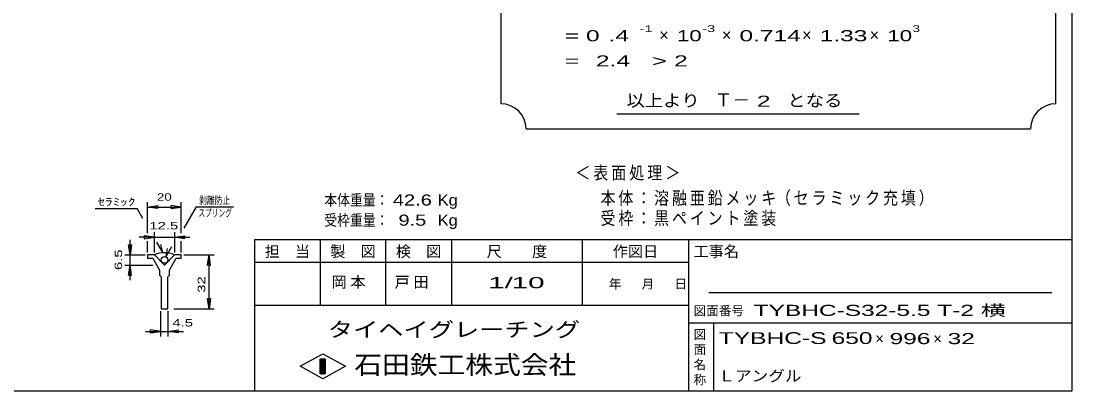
# Model space of a CAD drawing. Units: millimetres, scale not verified. Extents: x -1820 to 1731, y -1282 to 1054.
# Drawn here: x -352 to 1731, y -1146 to -412 of the extents above; entities that cross this region are included whole.
import ezdxf
from ezdxf.enums import TextEntityAlignment as Align

# ---------------------------------------------------------------- set-up
doc = ezdxf.new("R2010")
doc.units = ezdxf.units.MM
doc.header["$LTSCALE"] = 10
for name, color, linetype, lineweight in [('0_2', 150, 'Continuous', 25), ('22', 2, 'Continuous', 25), ('32', 4, 'Continuous', 25)]:
    doc.layers.add(name, color=color, linetype=linetype, lineweight=lineweight)
doc.styles.add('ベクトル', font='')
doc.styles.get('ベクトル').set_extended_font_data('ベクトル')

msp = doc.modelspace()

# ---------------------------------------------------------------- linework, layer by layer
at = {"layer": '0_2'}
for p, q in [((1731, 1053.5), (1731, -1146.5)), ((1731, -846.5), (111, -846.5)), ((111, -846.5), (111, -1146.5)), ((241, -846.5), (241, -976.5)), ((371, -976.5), (371, -846.5)), ((501, -846.5), (501, -976.5)), ((761, -976.5), (761, -846.5)), ((971, -846.5), (971, -1146.5)), ((971, -891.5), (111, -891.5)), ((1691, -951.5), (1011, -951.5)), ((111, -976.5), (971, -976.5)), ((971, -1011.5), (1731, -1011.5)), ((1021, -1146.5), (1021, -1011.5)), ((201, -1097.5), (246, -1072.5)), ((241, -1082.5), (251, -1082.5)), ((241, -1112.5), (241, -1082.5)), ((241, -1082.5), (243, -1082.5)), ((243, -1082.5), (243, -1112.5)), ((245, -1112.5), (245, -1082.5)), ((245, -1082.5), (247, -1082.5)), ((246, -1072.5), (291, -1097.5)), ((247, -1082.5), (247, -1112.5)), ((249, -1112.5), (249, -1082.5)), ((249, -1082.5), (251, -1082.5)), ((251, -1082.5), (251, -1112.5)), ((251, -1082.5), (251, -1112.5)), ((246, -1122.5), (201, -1097.5)), ((291, -1097.5), (246, -1122.5)), ((251, -1112.5), (241, -1112.5)), ((243, -1112.5), (245, -1112.5)), ((247, -1112.5), (249, -1112.5)), ((1731, -1146.5), (-1729, -1146.5))]:
    msp.add_line(p, q, dxfattribs=at)
at = {"layer": '22', "color": 4}
for p, q in [((599, 973.5), (599, -576.5)), ((1699, -576.5), (1699, 973.5)), ((829, -596.5), (1309, -596.5)), ((649, -626.5), (1649, -626.5))]:
    msp.add_line(p, q, dxfattribs=at)
for centre, start, end in [((599, -626.5), 0, 90), ((1699, -626.5), 90, 180)]:
    msp.add_arc(centre, 50, start, end, dxfattribs=at)
at = {"layer": '32'}
for p, q in [((-205.33, -784.5), (-122, -784.5)), ((-110.33, -804.5), (-122, -784.5)), ((-101, -833.5), (-101, -771.5)), ((-101, -781.5), (-81, -778.5)), ((-81, -784.5), (-101, -781.5)), ((-101, -781.5), (-34.33, -781.5)), ((-81, -784.5), (-81, -778.5)), ((-34.33, -781.5), (-54.33, -778.5)), ((-54.33, -784.5), (-54.33, -778.5)), ((-54.33, -784.5), (-34.33, -781.5)), ((-34.33, -833.5), (-34.33, -771.5)), ((-28.33, -823.17), (-4, -781.17)), ((-4, -781.17), (69.34, -781.17)), ((-87.67, -871.5), (-87.67, -831.5)), ((-47.67, -831.5), (-47.67, -871.5)), ((-136, -876.5), (-136, -846.5)), ((-87.67, -841.5), (-117.67, -841.5)), ((-87.67, -841.5), (-107.67, -838.5)), ((-107.67, -838.5), (-107.67, -844.5)), ((-107.67, -844.5), (-87.67, -841.5)), ((-101, -871.5), (-101, -849.5)), ((-87.67, -841.5), (-47.67, -841.5)), ((-71, -871.5), (-82.67, -851.5)), ((-47.67, -841.5), (-27.67, -838.5)), ((-27.67, -844.5), (-47.67, -841.5)), ((-47.67, -841.5), (-17.67, -841.5)), ((-34.33, -871.5), (-34.33, -849.5)), ((-27.67, -838.5), (-27.67, -844.5)), ((-136, -876.5), (-139, -856.5)), ((-139, -856.5), (-133, -856.5)), ((-133, -856.5), (-136, -876.5)), ((-71, -871.5), (-74.67, -855.83)), ((-64.33, -879.83), (-53, -859.83)), ((-64.33, -879.83), (-62, -863.83)), ((-146, -876.5), (-106, -876.5)), ((-136, -896.5), (-136, -876.5)), ((-101, -876.5), (-101, -883.17)), ((-87.67, -876.5), (-101, -876.5)), ((-101, -883.17), (-91, -883.17)), ((-91, -883.17), (-77.67, -906.5)), ((-67.67, -896.5), (-87.67, -876.5)), ((-47.67, -876.5), (-67.67, -896.5)), ((-57.67, -906.5), (-44.33, -883.17)), ((-34.33, -876.5), (-47.67, -876.5)), ((-44.33, -883.17), (-34.33, -883.17)), ((-34.33, -883.17), (-34.33, -876.5)), ((-29.33, -876.5), (30.67, -876.5)), ((17.67, -896.5), (20.67, -876.5)), ((23.67, -896.5), (20.67, -876.5)), ((20.67, -983.17), (20.67, -876.5)), ((-146, -896.5), (-91, -896.5)), ((-139, -916.5), (-136, -896.5)), ((-139, -916.5), (-133, -916.5)), ((-133, -916.5), (-136, -896.5)), ((-136, -926.5), (-136, -896.5)), ((-77.67, -906.5), (-77.67, -916.5)), ((-77.67, -916.5), (-74.33, -919.83)), ((-61, -919.83), (-57.67, -916.5)), ((-57.67, -916.5), (-57.67, -906.5)), ((17.67, -896.5), (23.67, -896.5)), ((-74.33, -919.83), (-74.33, -983.17)), ((-61, -983.17), (-61, -919.83)), ((20.67, -983.17), (17.67, -963.17)), ((17.67, -963.17), (23.67, -963.17)), ((23.67, -963.17), (20.67, -983.17)), ((-75.17, -1038.17), (-75.17, -988.17)), ((-74.33, -983.17), (-61, -983.17)), ((-60.17, -1038.17), (-60.17, -988.17)), ((-49.33, -983.17), (30.67, -983.17)), ((-105.17, -1028.17), (-75.17, -1028.17)), ((-75.17, -1028.17), (-95.17, -1025.17)), ((-95.17, -1031.17), (-95.17, -1025.17)), ((-95.17, -1031.17), (-75.17, -1028.17)), ((-75.17, -1028.17), (-60.17, -1028.17)), ((-60.17, -1028.17), (-40.17, -1025.17)), ((-40.17, -1031.17), (-60.17, -1028.17)), ((-60.17, -1028.17), (-30.17, -1028.17)), ((-40.17, -1031.17), (-40.17, -1025.17))]:
    msp.add_line(p, q, dxfattribs=at)
msp.add_circle((-67.67, -886.5), 6.67, dxfattribs=at)
msp.add_arc((-68, -922.18), 50, 66, 113, dxfattribs=at)

# ---------------------------------------------------------------- texts
at = {"layer": '0_2', "style": 'ベクトル'}
for s, height, p in [('担\u3000当', 21.99, (131, -869.5)), ('製\u3000図', 21.99, (261, -869.5)), ('検\u3000図', 21.99, (391, -869.5)), ('尺\u3000\u3000度', 21.99, (571, -869.5)), ('作図日', 21.99, (821, -869.5)), ('工事名', 21.99, (981, -869.5)), ('年', 18.33, (813, -934)), ('月', 18.33, (878, -934)), ('日', 18.33, (943, -934)), ('図面番号', 18.33, (981, -987)), ('図', 18.33, (981, -1034)), ('面', 18.33, (981, -1064)), ('名', 18.33, (981, -1094)), ('称', 18.33, (981, -1124))]:
    msp.add_text(s, height=height, dxfattribs=at).set_placement(p, align=Align.MIDDLE_LEFT)
at = {"layer": '0_2', "color": 222, "style": 'ベクトル'}
for s, height, width, p in [('タイヘイグレーチング', 29.33, 1.25, (256, -1024.5)), ('石田鉄工株式会社', 36.66, 1.1, (308.5, -1094.5))]:
    msp.add_text(s, height=height, dxfattribs=dict(at, width=width)).set_placement(p, align=Align.MIDDLE_LEFT)
at = {"layer": '22', "style": 'ベクトル'}
for s, height, width, p in [('  = 0', 21.99, 1.65, (699, -441.5)), (' .4 ', 21.99, 1.65, (799, -441.5)), ('-1', 13.2, 1.65, (874, -427.5)), ('10', 21.99, 1.5, (948, -441.5)), ('-3', 13.2, 1.65, (998, -427.5)), ('0.714', 21.99, 1.65, (1072, -441.5)), ('1.33', 21.99, 1.65, (1231, -441.5)), ('10', 21.99, 1.5, (1365, -441.5)), ('3', 13.2, 1.5, (1415, -427.5)), ('  =', 21.99, 1.65, (699, -491.5)), (' 2.4', 21.99, 1.65, (774, -491.5)), ('>', 21.99, 1.7, (899, -491.5)), (' 2 ', 21.99, 1.65, (929, -491.5)), ('以上より\u3000', 24.19, 1.1, (848, -570)), (' 2 ', 21.99, 1.65, (1093, -571.5)), ('となる', 24.19, 1.1, (1167, -570)), ('本体重量：', 21.99, 0.85, (249, -767.5)), (' 42.6', 21.99, 1.35, (374, -767.5)), ('Kg', 21.99, 1.1, (474, -767.5)), ('受枠重量：', 21.99, 0.85, (249, -807.5)), ('  9.5', 21.99, 1.35, (374, -807.5)), ('Kg', 21.99, 1.1, (474, -807.5)), ('1/', 21.99, 2, (574, -931.5)), (' 10 ', 21.99, 2, (604, -931.5)), ('TYBHC-S32-5.5 T-2 横                        ', 21.99, 1.65, (1100, -986.5)), ('TYBHC-S', 23.46, 1.55, (1031, -1041.5)), (' 650 ', 23.46, 1.55, (1241, -1041.5)), (' 996 ', 21.99, 1.65, (1356, -1042.5)), (' 32 ', 21.99, 1.65, (1471, -1042.5)), ('Ｌアングル', 21.99, 1.1, (1030, -1116.5))]:
    msp.add_text(s, height=height, dxfattribs=dict(at, width=width)).set_placement(p, align=Align.MIDDLE_LEFT)
for s, height, p in [('×', 24.19, (913, -440)), ('×', 24.19, (1037, -440)), ('×', 24.19, (1196, -440)), ('×', 24.19, (1330, -440)), ('Ｔ－', 25.66, (1023, -569)), ('×', 21.99, (1341, -1042.5)), ('×', 21.99, (1456, -1042.5))]:
    msp.add_text(s, height=height, dxfattribs=at).set_placement(p, align=Align.MIDDLE_LEFT)
at = {"layer": '22', "attachment_point": 4, "style": 'ベクトル'}
for s, insert, char_height in [('\\T1.2;\\W0.85;＜表面処理＞', (746.5, -715), 25.66), ('\\T1.19;\\W0.85;本体：溶融亜鉛メッキ', (796.5, -765), 25.66), ('\\T1.19;\\W0.85;（セラミック充填）', (1144, -765), 25.66), ('\\T1.19;\\W0.85;受枠：黒ペイント塗装', (796.5, -805), 25.66), ('\\T1.25;岡本\u3000', (263.5, -931.5), 21.99), ('\\T1.25;戸田\u3000', (388.5, -931.5), 21.99)]:
    msp.add_mtext(s, dxfattribs=dict(at, insert=insert, char_height=char_height))
at = {"layer": '32', "color": 2, "style": 'ベクトル'}
for s, width, p in [('ｾﾗﾐｯｸ', 1.5, (-200.33, -771.5)), ('20', 1.35, (-82.67, -761.5)), ('剥離防止', 0.75, (1, -768.17)), ('スプリング', 0.65, (-0.66, -793.17)), ('12.5', 1.5, (-97.67, -818.5)), (' 4.5 ', 1.5, (-60.17, -1011.17))]:
    msp.add_text(s, height=14.66, dxfattribs=dict(at, width=width)).set_placement(p, align=Align.MIDDLE_LEFT)
at = {"layer": '32', "color": 2, "style": 'ベクトル', "width": 1.5}
for s, p in [('6.5', (-159, -906.5)), (' 32 ', (5.67, -959.83))]:
    msp.add_text(s, height=14.66, rotation=90, dxfattribs=at).set_placement(p, align=Align.MIDDLE_LEFT)

doc.saveas('drawing.dxf')
